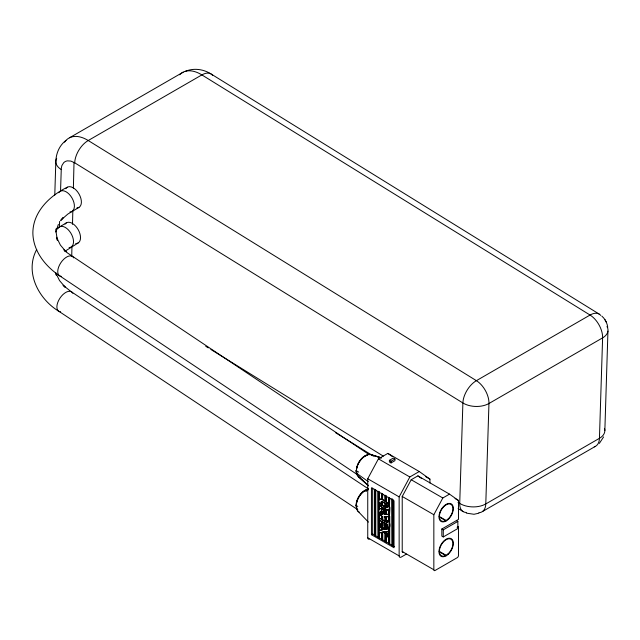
<?xml version="1.0" encoding="UTF-8"?>
<svg xmlns="http://www.w3.org/2000/svg" width="640" height="640" viewBox="0 0 640 640"><rect width="100%" height="100%" fill="white"/><g stroke="black" fill="none" stroke-linecap="round" stroke-linejoin="round"><path stroke-width="0.96" d="M381.648 507.152A7.224 4.168 60 0 1 380.504 506.096L380.408 505.984A4.52 2.608 60 0 1 378.568 502.464A5.184 2.992 60 0 1 378.568 501.728L378.568 501.328A5.152 2.976 60 0 1 378.64 500.664M378.976 502.984L378.84 500.544M379.008 512.344A3.656 2.112 60 0 1 378.944 512.12L378.8 511.352A3.76 2.168 60 0 1 378.776 511.08L378.784 510.424M71.72 256.28L71.96 246.288M72.496 224.32L72.84 210.336M73.376 188.36L74.016 162.392M388.624 509.72L388.16 509.976A4.184 2.416 60 0 0 389.352 508.2L388.656 505.032M607.944 331.152L604.848 430.64M54.776 195.112L55.824 161.632C56.024 153.504 59.368 145.392 65.984 140.408M59.392 227.456L59.584 221.464M60.528 191.504L61.304 168.088L61.896 165.552L63.688 162.704A19.432 11.216 60 0 1 67.408 160.856L70.888 161.08L74.712 162.816L462.888 402.96A18.432 11.016 1.8 0 0 488.952 403.496L602.608 337.872A18.432 11.016 1.8 0 0 606.984 326.528M383.704 513.496L383.296 513.64A1.944 1.128 60 0 0 382.008 511.384L382.216 511.264A2.224 1.288 60 0 0 381.496 510.944L381.496 513.76A2.16 1.248 60 0 0 381.92 514.112L381.992 514.392A1.92 1.112 60 0 0 382.44 514.536M387.92 506.504C387.472 506.6 385.776 503.08 385.144 503.512M383.296 513.736L383.296 513.752A1.92 1.112 60 0 1 383.296 514.024M381.808 514.288L381.736 514.24A1.952 1.128 60 0 1 380.376 512.08L380.416 511.856M378.784 510.336L378.968 509.584M389.704 508.288L389.496 516.584L389.76 507.56L389.352 507.816M36.712 249.456C24.368 272.296 38.664 299.352 59.304 311.576L357.808 509.736M58.384 224.352L55.776 232.008L56.496 228.664L56.16 232.584L57.432 240.472L56.544 237.272L60.4 245.088L66.112 251.832L63.928 249.816L67.656 253.08L369.376 454.744M603.616 436.904L599.336 443.408M369.192 539.2A2.904 1.68 -60 0 1 367.744 537.776L367.744 478.752L378.416 458.848L387.856 453.392L419.264 471.528L429.936 479.112L429.936 483.048M406.368 554.112L401.2 557.088A2.904 1.68 -60 0 1 399.144 555.904L399.144 496.888L409.824 476.976L419.264 471.528M403.456 552.232A1.744 1.008 -60 0 1 402.224 551.52L402.224 496.472L411.192 479.736L417.888 475.872L449.496 494.128L458.472 500.496L458.472 519.4L441.84 529L441.84 536.112L443.28 536.944L457.856 528.528L457.856 521.416L456.416 520.592M457.104 527.304L458.472 526.512L458.472 555.552A1.744 1.008 -60 0 1 457.24 557.68L435.072 570.48A1.744 1.008 -60 0 1 433.84 569.768L433.84 514.72L442.808 497.992L449.496 494.128M60.624 220.728L63.216 217.552L61 220.024L67.864 214.048L78.984 207.376M379.528 508.904L381.528 508.552M64.792 251.376L78.112 242.984M55.72 229.232L66.464 222.808M69.52 137.776L183.176 72.16M67.336 187.2C49.616 195.824 32.912 212 32.864 232.984C33.128 251.224 45.52 266.512 60.16 276.16L357.168 474.512M389.4 460.328L393.296 458.072L394.936 459.024L394.936 460.68L391.04 462.936L389.4 461.984L389.4 460.328L391.04 461.272L394.936 459.024M381.696 493.256L381.496 499.296L381.496 493.368M381.112 501.712L381.696 501.464L381.496 504.464L381.496 501.584M379.248 503.08L379.032 509.44L379.272 503.176M380.816 502.368C379.672 503.872 382.448 505.696 383.72 506.432M378.608 500.64A4.096 2.36 60 0 1 379.936 499.272L380.064 499.28A5.944 3.432 60 0 1 380.496 499.28L380.768 499.304A7.344 4.24 60 0 1 381.528 499.488L385.192 500.904L384.984 495.344M381.712 501.6L385.192 503.032L384.984 506.896L385.192 503.032M381.504 501.72L384.36 502.528M385.144 501.12L386.216 501.6L386.216 495.832M382.728 501.712L382.52 505.392L382.52 501.832M381.696 506.624L381.496 508.744L381.504 506.44A6.488 3.744 60 0 1 380.912 505.856L380.816 505.744A4.6 2.656 60 0 1 379.24 503.176M383.944 508.688C380.768 506.04 383.824 510.56 381.632 508.808M389.48 506.76L388.536 504.344L388.68 497.272M383.856 508.64L384.176 508.344M381.568 515.744L379.032 512.408L379.032 537.888L381.696 539.192L381.696 532.336L381.496 539.312L385.192 541.208L385.192 532.704L384.536 531.84L378.824 533.008L378.824 530.496L381.696 529.824L381.696 528.064L379.24 524.792L378.824 525.032L382.464 529.856L382.872 529.624L378.824 530.496M381.496 510.944L381.496 513.76M384.992 512.952L385.192 508.904L385.192 513.912M380.408 511.984L380.816 511.744M384.024 508.736L387.808 509.816M388.472 509.824L388.472 514.392L388.472 509.824A4.144 2.392 60 0 0 389.48 508.568M388.68 527.36L388.472 528.72L388.68 527.36L387.656 526.768L387.656 524.64L387.248 524.88L378.824 520.016L378.824 517.888L381.696 519.072L381.696 515.84L381.496 519.192L385.192 521.088L385.192 516.68L384.232 516.92L389.704 516.472M378.536 511.016A4.536 2.624 60 0 0 381.656 516.312L382.728 516.424L382.728 519.664M388.68 514.28C378.672 515.296 390.72 512.392 389.496 516.584M378.824 520.016L381.696 521.2C380.248 531.352 386.096 525.24 381.496 521.32L381.496 525.68M387.656 522.512L387.248 522.752L387.656 520.384L387.656 522.512L384.984 521.208L385.192 516.68M384.984 516.8L388.68 516.648L388.472 521.096L388.68 516.648M378.824 525.032L379.24 519.776M384.984 523.336L384.984 529.336L384.984 523.336L387.656 524.64M387.248 520.624C390.68 520.2 390.904 531.392 387.248 527L387.248 524.88M381.696 529.824L381.696 528.064M371.44 534.696L394.016 547.728L394.016 500.8L371.44 487.76L371.44 534.696L372.664 533.984L374.72 535.168L374.72 489.232M387.248 527L387.656 526.768M378.824 522.52L384.128 529.568L385.192 529.216M374.512 489.352L374.72 535.168M388.68 528.6L386.008 529.152L386.008 523.928M374.512 535.288L378.208 537.184L378.208 491.248M389.088 531.2L389.296 528.576L389.088 531.2L385.792 531.784L389.088 536.16L389.088 538.664L389.296 536.04L388.472 534.952L388.68 531.112L388.472 534.952M378.824 533.008L384.536 531.84M385.792 531.784L389.296 531.088M386.008 541.92L386.008 534.184L388.68 537.336L388.68 543.224L384.984 541.328L385.192 532.704M378.008 491.368L378.208 537.184M392.168 499.304L392.168 545.24L388.472 543.344L388.68 537.336M391.96 498.424L392.168 545.24M391.96 545.36L394.56 546.624M441.84 529L443.28 529.832L457.856 521.416M482.44 511.552L595.296 446.408M478.896 513.2L473.992 514.272L466.28 513.12M185.248 71.352C193.64 67.8 203.344 69.096 210.952 73.904L599.128 314.048M387.976 510.024L387.744 510.056A4.592 2.656 60 0 1 387.392 510.048L385.136 509.32M384.128 529.568L389.296 528.576M389.76 516.632L389.704 543.816M388.472 516.768L389.496 516.752L389.496 543.936M387.08 507.432L387.048 507.432A3.672 2.12 60 0 1 386.76 507.4L386.536 507.344M366.448 489.736L367.688 489.992M386.152 507.584L386.352 507.632A3.672 2.12 60 0 0 386.616 507.664L386.688 507.672A2.192 1.264 60 0 0 387.576 506.784M381.696 499.176L381.536 499.136A6.952 4.016 60 0 0 381.184 499.072L380.936 499.04A5.944 3.432 60 0 0 380.528 499.04L380.416 499.056A4.04 2.336 60 0 0 379.256 499.752M381.552 457.84L370.176 454.4L381.208 457.904L371.144 454.664M381.6 499.328L382.336 499.6M386.024 507.552L383.968 506.576M382.376 516.68L381.816 516.424M385.856 507.304L385.04 507.144M386.216 509.376L386.216 514.304M382.96 499.664L384.36 500.4M385.176 506.768L384.632 506.48M385.176 508.896L384.44 508.496M381.84 511.272L381.752 511.224A1.968 1.136 60 0 0 381.24 511.064M384.312 506.296L383.928 506.552M425.696 476.664L429.936 479.112M455.048 498.528L458.472 500.496M378.416 458.848L409.824 476.976M411.192 479.736L442.808 497.992M439.24 516.48L446.152 520.472M439.296 516.984L446.152 520.944M402.224 496.472L433.84 514.72M358.632 472.072L356.04 470.576A12.192 7.04 -60 0 0 358.8 476.28M367.744 478.752L399.144 496.888M364.664 490.488L366.392 491.488M387.656 520.384L388.68 520.976M388.472 521.096L389.296 521.568M439.24 551.32L446.152 555.312M439.296 551.832L446.152 555.784M378.824 517.888L387.248 522.752M357.768 506.416L356.04 505.424A12.192 7.04 -60 0 1 368.4 489.312M382.728 521.792L385.192 523.216M388.472 527.472L389.296 527.952M378.008 537.296L379.032 537.888M402.224 551.52L433.84 569.768M367.744 537.776L399.144 555.904M383.952 500.64L385.656 501.728M383.952 502.768L384.888 503.336M384.144 508.328L382.904 507.544M384.104 506.176L382.744 505.28M381.8 509.12L381.928 509.2A4.504 2.6 60 0 1 385.08 514.44M205.752 346.296L208.296 347.872M210.848 349.448L383.28 456.12M458.024 502.36L459.72 503.408A18.432 10.256 -58.3 0 0 466.36 512.464M335.512 432.656L373.568 456.2M458.136 508.512L463.208 511.656M368.36 488.864L70.984 291.528L63.072 285.248L65.256 287.28L59.544 280.576L55.68 272.792L56.352 275.2M385.376 503.408L385.864 503.768M381.544 506.784L382.504 507.528L382.504 509.336M387.856 453.392L392.432 456.648M417.888 475.872L421.624 478.528M356.504 473.224L368.28 481.656M385.912 501.648L388.848 504.896M386.216 501.6L388.68 504.136M382.376 505.28L381.84 505.128M382.832 509.304L383.616 510.048A3.664 2.112 60 0 1 383.824 510.288L384.864 511.952A3.736 2.16 60 0 1 385 512.272L385.184 512.8M386.4 503.912L386.848 504.32A2.944 1.696 60 0 1 387.168 504.68L387.552 505.24M358.136 476.432L368.216 485.448M368.256 485.448L359.008 477.072L368.352 485.896M601.84 316.112C605.088 318.928 607.184 323.04 607.744 327.272M357.688 510.952L368.416 522.112M381.496 528.184L382.52 529.544M379.24 522.288L381.696 525.56M382.728 526.92L384.536 529.328M386.216 531.56L388.68 534.832M384.984 532.816L386.008 534.184M388.472 537.456L389.296 538.552M384.128 532.072L389.088 538.664M388.512 504.312L388.472 497.392M381.2 503.648L381.352 503.896A2.56 1.48 60 0 0 381.56 504.176M604.768 319.408L606.432 322.408M388.528 514.512L389.352 516.872M379.24 512.312L379.24 517.648M55.992 273.648L56.376 275.216M389.728 506.96L389.76 507.544M443.28 529.832L443.28 536.944M393.192 499.904L393.192 545.832M392.992 500.016L392.992 545.952M391.04 461.272L391.04 462.936M389.704 497.872L389.496 506.896L389.496 497.992M389.088 521.688L389.088 528.064M386.216 516.672L386.216 521.68M386.216 523.808L386.216 529.032M386.216 534.064L386.216 541.8M386.008 495.952L386.008 501.72M386.008 509.496L386.008 514.424M386.008 516.792L386.008 521.8M385.192 495.224L385.192 500.904M382.728 493.816L382.52 499.672L382.52 493.936M382.728 532.152L382.728 539.784M382.52 516.544L382.52 519.784M382.52 521.912L382.52 527.04M382.52 532.272L382.52 539.904M379.24 491.744L379.032 499.96L379.032 491.864M379.24 524.792L379.24 530.256M379.24 532.768L379.24 537.776M375.744 489.824L375.744 535.76M375.544 489.944L375.544 535.88M372.664 488.048L372.664 533.984M388.68 509.704A4.672 2.696 60 0 1 387.864 509.8M387.984 506.544A2.192 1.264 60 0 1 387.12 507.48M382.872 511.464A1.848 1.064 60 0 1 383.688 513.768M380.368 511.824A1.968 1.136 60 0 1 380.424 511.592M378.528 510.72A4.504 2.6 60 0 1 381.632 509.016M381.704 513.624A1.896 1.096 60 0 1 380.848 511.224M61.224 169.536A18.432 11.016 1.8 0 1 56.696 158.304M74.712 162.816A18.432 10.256 -58.3 0 1 88.216 140.52L201.872 74.904A18.432 10.256 -58.3 0 1 212.576 75.288M478.864 512.712A18.432 10.64 60 0 0 485.784 503.944L599.44 438.32A18.432 11.016 1.8 0 0 604.456 428.376M594.264 446.816A18.432 10.64 60 0 0 599.44 438.32L602.608 337.872A18.432 10.64 60 0 0 590.048 315.04L201.872 74.904A36.864 21.288 60 0 0 179.648 74.792M64.568 142.184A36.864 21.288 60 0 1 88.216 140.52L476.392 380.664A18.432 10.64 60 0 1 488.952 403.496L485.784 503.944A18.432 11.016 1.8 0 1 459.72 503.408L462.888 402.96A18.432 10.256 -58.3 0 1 476.392 380.664L590.048 315.04A18.432 10.256 -58.3 0 1 600.752 315.432M357.496 474.384A11.624 6.712 -60 0 1 358.544 462.8A11.624 6.712 -60 0 1 367.88 455.016M356.32 471.208A1.16 0.672 0 0 1 356.448 470.344M360.016 477.48A12.768 7.368 -60 0 1 358.92 462.392A12.768 7.368 -60 0 1 372.552 455.56M357.432 509.304A11.728 6.776 -60 0 1 358.696 497.24A11.728 6.776 -60 0 1 368.456 489.736M356.216 506.064A1.16 0.672 0 0 1 356.368 505.232M359.216 512.128A12.864 7.424 -60 0 1 357.528 499.872A12.864 7.424 -60 0 1 368.464 489.144M65.84 188.696A11.648 6.728 60 0 1 78.984 193.928A11.648 6.728 60 0 1 76.944 207.92M65.056 224.16A11.648 6.728 60 0 1 78.32 229.896A11.648 6.728 60 0 1 75.712 243.52M58.84 192.736A11.648 6.728 60 0 1 71.984 197.968A11.648 6.728 60 0 1 69.944 211.968M61.48 276.424A11.648 6.184 -56.3 0 1 60.776 262.84A11.648 6.184 -56.3 0 1 73.68 257.864M357.432 474.48A11.656 6.464 -58.1 0 1 358.472 463.424A11.656 6.464 -58.1 0 1 367.664 455.232M57.624 229.016A11.648 6.728 60 0 1 70.808 233.072A11.648 6.728 60 0 1 69.072 247.568M60.624 311.84A11.648 6.208 -56.4 0 1 59.92 298.2A11.648 6.208 -56.4 0 1 72.824 293.288M386.216 503.76L386.008 507.36L386.216 503.76M382.728 511.376L382.52 514.4L382.728 511.376M447.888 519.696A10.16 5.864 -60 0 0 451.328 503.904A10.16 5.864 -60 0 0 439.248 514.344A10.16 5.864 -60 0 0 447.888 519.696M447.888 554.544A10.16 5.864 -60 0 0 451.328 538.744A10.16 5.864 -60 0 0 439.248 549.184A10.16 5.864 -60 0 0 447.888 554.544M447.784 519.296A9.576 5.528 -60 0 0 451.032 504.408A9.576 5.528 -60 0 0 439.64 514.248A9.576 5.528 -60 0 0 447.784 519.296M447.784 554.136A9.576 5.528 -60 0 0 451.032 539.248A9.576 5.528 -60 0 0 439.64 549.088A9.576 5.528 -60 0 0 447.784 554.136"/></g></svg>
